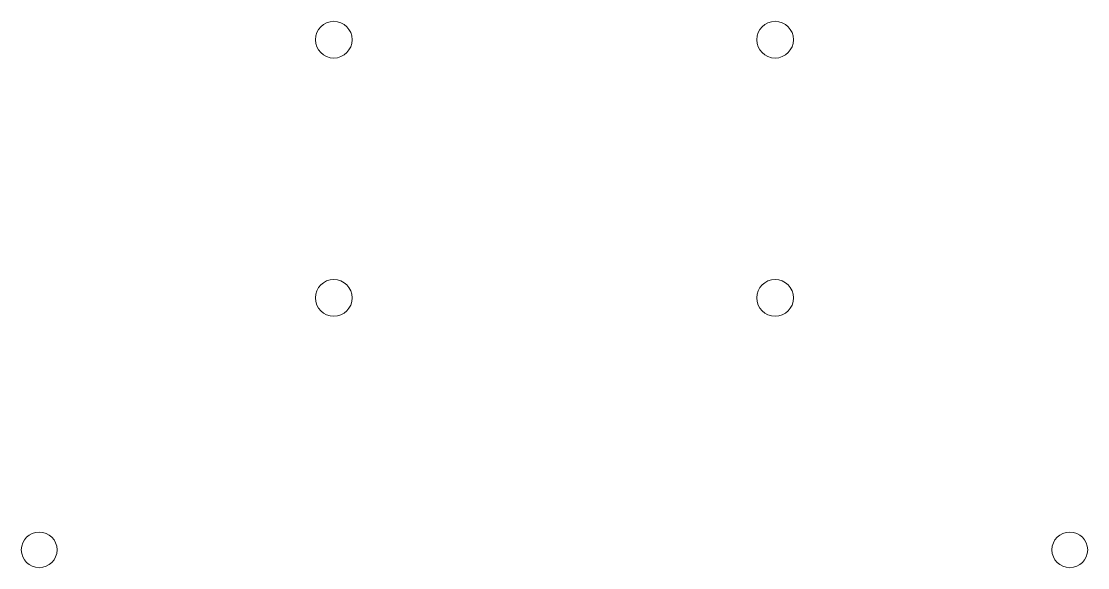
# Model space of a CAD drawing. Header units: inches. Extents: x 374.6 to 425.4, y -312.8 to -253.8.
# Drawn here: x 374.6 to 425.4, y -312.8 to -286.8 of the extents above; entities outside this region: 2.
import ezdxf

# ---------------------------------------------------------------- set-up
doc = ezdxf.new("R2010")
doc.units = ezdxf.units.IN
doc.header["$MEASUREMENT"] = 0
doc.layers.add('Layer 1', color=7, linetype='Continuous')

msp = doc.modelspace()

# ---------------------------------------------------------------- linework, layer by layer
at = {"layer": 'Layer 1', "lineweight": 0}
for points in [[(375.48, -253.845), (375.949, -253.845), (376.33, -254.225), (376.33, -254.695), (376.33, -255.164), (375.949, -255.545), (375.48, -255.545), (375.011, -255.545), (374.63, -255.164), (374.63, -254.695), (374.63, -254.225), (375.011, -253.845), (375.48, -253.845)], [(424.52, -253.845), (424.989, -253.845), (425.37, -254.225), (425.37, -254.695), (425.37, -255.164), (424.989, -255.545), (424.52, -255.545), (424.051, -255.545), (423.67, -255.164), (423.67, -254.695), (423.67, -254.225), (424.051, -253.845), (424.52, -253.845)], [(389.495, -286.825), (389.978, -286.825), (390.37, -287.217), (390.37, -287.7), (390.37, -288.183), (389.978, -288.575), (389.495, -288.575), (389.012, -288.575), (388.62, -288.183), (388.62, -287.7), (388.62, -287.217), (389.012, -286.825), (389.495, -286.825)], [(410.495, -286.825), (410.978, -286.825), (411.37, -287.217), (411.37, -287.7), (411.37, -288.183), (410.978, -288.575), (410.495, -288.575), (410.012, -288.575), (409.62, -288.183), (409.62, -287.7), (409.62, -287.217), (410.012, -286.825), (410.495, -286.825)], [(389.495, -299.125), (389.978, -299.125), (390.37, -299.517), (390.37, -300), (390.37, -300.483), (389.978, -300.875), (389.495, -300.875), (389.012, -300.875), (388.62, -300.483), (388.62, -300), (388.62, -299.517), (389.012, -299.125), (389.495, -299.125)], [(410.495, -299.125), (410.978, -299.125), (411.37, -299.517), (411.37, -300), (411.37, -300.483), (410.978, -300.875), (410.495, -300.875), (410.012, -300.875), (409.62, -300.483), (409.62, -300), (409.62, -299.517), (410.012, -299.125), (410.495, -299.125)], [(375.48, -311.15), (375.949, -311.15), (376.33, -311.531), (376.33, -312), (376.33, -312.469), (375.949, -312.85), (375.48, -312.85), (375.011, -312.85), (374.63, -312.469), (374.63, -312), (374.63, -311.531), (375.011, -311.15), (375.48, -311.15)], [(424.52, -311.15), (424.989, -311.15), (425.37, -311.531), (425.37, -312), (425.37, -312.469), (424.989, -312.85), (424.52, -312.85), (424.051, -312.85), (423.67, -312.469), (423.67, -312), (423.67, -311.531), (424.051, -311.15), (424.52, -311.15)]]:
    msp.add_open_spline(points, degree=3, knots=[0, 0, 0, 0, 1, 1, 1, 2, 2, 2, 3, 3, 3, 4, 4, 4, 4], dxfattribs=at)

doc.saveas('drawing.dxf')
